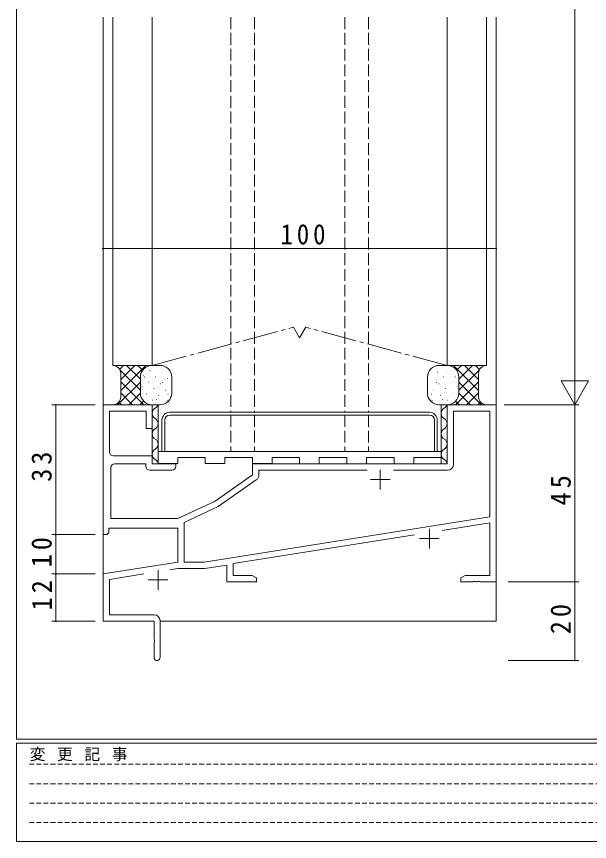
# Model space of a CAD drawing. Units: millimetres on the paper. Extents: x -297 to 270, y -210 to 193.
# Drawn here: x -295 to -149.3, y -210 to -0.3 of the extents above; entities that cross this region are included whole.
import ezdxf

# ---------------------------------------------------------------- set-up
doc = ezdxf.new("R2010")
doc.units = ezdxf.units.MM
for name, pattern in [('CHAIN2', [12, 9, -1, 1, -1]), ('DASHED1', [1.8, 1.2, -0.6]), ('DASHED3', [4, 3, -1])]:
    doc.linetypes.add(name, pattern=pattern)
for name, color, linetype, lineweight in [('0-1_USER1', 7, 'Continuous', 9), ('0-3_YKK_11', 7, 'Continuous', 9), ('0-4_YKK_12', 2, 'Continuous', 9), ('0-6_YKK_13', 4, 'Continuous', 9), ('0-7_YKK_D', 6, 'Continuous', 9)]:
    doc.layers.add(name, color=color, linetype=linetype, lineweight=lineweight)
doc.styles.add('ＭＳ ゴシック', font='')
doc.styles.get('ＭＳ ゴシック').set_extended_font_data('MS Gothic')

msp = doc.modelspace()

# ---------------------------------------------------------------- linework, layer by layer
at = {"layer": '0-1_USER1'}
for p, q in [((-295, -184), (-295, 191)), ((255, -184), (-295, -184)), ((-295, -210), (-295, -185)), ((228, -185), (-295, -185)), ((-295, -210), (228, -210))]:
    msp.add_line(p, q, dxfattribs=at)
at = {"layer": '0-1_USER1', "linetype": 'DASHED1'}
for p, q in [((-291.715, -190.366), (-114.435, -190.366)), ((-291.715, -195.315), (-114.435, -195.315)), ((-291.715, -200.264), (-114.435, -200.264)), ((-291.715, -205.213), (-114.435, -205.213))]:
    msp.add_line(p, q, dxfattribs=at)
at = {"layer": '0-3_YKK_11'}
for p, q in [((-273, -99), (-260.5, -99)), ((-273, -132), (-273, -99)), ((-262, -100.63), (-271.37, -100.63)), ((-271.37, -100.63), (-271.37, -111)), ((-262, -105), (-262, -100.63)), ((-260.5, -99), (-260.5, -105)), ((-185.5, -99), (-173, -99)), ((-185.5, -114), (-185.5, -99)), ((-174.63, -100.63), (-183.87, -100.63)), ((-183.87, -100.63), (-183.87, -114.13)), ((-174.63, -127.5), (-174.63, -100.63)), ((-173, -99), (-173, -144)), ((-260.5, -105), (-262, -105)), ((-270.37, -112), (-260.5, -112)), ((-260.5, -112), (-260.5, -114)), ((-271, -115), (-271, -127.9)), ((-262.13, -114), (-270, -114)), ((-262.13, -114.63), (-262.13, -114)), ((-260.5, -114), (-254.5, -114)), ((-254.5, -114), (-254.5, -114.63)), ((-235, -116.818), (-235, -114)), ((-235, -114), (-185.5, -114)), ((-255.5, -115.63), (-261.13, -115.63)), ((-244.5, -123.47), (-235, -116.818)), ((-233.37, -115.63), (-233.37, -116.886)), ((-205.863, -115.63), (-233.37, -115.63)), ((-205.863, -115.63), (-233.37, -115.63)), ((-202.5, -115.5), (-202.5, -120.5)), ((-185.37, -115.63), (-199.137, -115.63)), ((-234.01, -118.115), (-243.682, -124.887)), ((-205, -118), (-200, -118)), ((-254, -127.9), (-244.5, -123.47)), ((-243.682, -124.887), (-252.37, -128.938)), ((-271, -127.9), (-254, -127.9)), ((-247.238, -139), (-174.63, -127.5)), ((-252.37, -128.938), (-252.37, -139)), ((-174.63, -129.019), (-186.728, -130.935)), ((-174.63, -142.37), (-174.63, -129.019)), ((-254, -130.4), (-271.5, -130.4)), ((-254, -138.991), (-254, -130.4)), ((-193.75, -132.047), (-239.87, -139.352)), ((-190, -130.5), (-190, -135.5)), ((-192.5, -133), (-187.5, -133)), ((-273, -142), (-254, -138.991)), ((-252.37, -139), (-247.238, -139)), ((-241.5, -139.741), (-247.11, -140.63)), ((-241.5, -144), (-241.5, -139.741)), ((-239.87, -139.352), (-239.87, -142.37)), ((-273, -154), (-273, -142)), ((-262.642, -142.01), (-271.37, -143.392)), ((-259, -141), (-259, -146)), ((-253.93, -140.63), (-255.997, -140.957)), ((-247.11, -140.63), (-253.93, -140.63)), ((-239.87, -142.37), (-235.091, -142.37)), ((-235.091, -142.37), (-234, -143)), ((-180.909, -142.37), (-174.63, -142.37)), ((-271.37, -143.392), (-271.37, -152.37)), ((-261.5, -143.5), (-256.5, -143.5)), ((-234, -144), (-241.5, -144)), ((-234, -143), (-234, -144)), ((-178.958, -144), (-182, -144)), ((-173, -144), (-177.042, -144)), ((-271.37, -152.37), (-260, -152.37)), ((-260, -154), (-273, -154)), ((-260, -158.542), (-260, -154)), ((-258.5, -153.87), (-258.5, -163.25))]:
    msp.add_line(p, q, dxfattribs=at)
for points in [[(-271.5, -130.4), (-271.5, -131.5), (-272, -132), (-273, -132)], [(-182, -144), (-182, -143), (-180.909, -142.37)], [(-177.042, -144), (-177.225, -143.88), (-177.775, -143.88), (-177.958, -144), (-178.042, -144), (-178.225, -143.88), (-178.775, -143.88), (-178.958, -144)], [(-260, -163.25), (-260, -159.458), (-259.88, -159.275), (-259.88, -158.725), (-260, -158.542)]]:
    msp.add_lwpolyline(points, dxfattribs=at)
for centre, radius, start, end in [((-270.37, -111), 1, 180, 269.99998), ((-270, -115), 1, 90, 179.99998), ((-261.13, -114.63), 1, 180, 269.99998), ((-255.5, -114.63), 1, 270, 359.99998), ((-185.37, -114.13), 1.5, 270, 359.99998), ((-234.87, -116.886), 1.5, 305, 0), ((-260, -153.87), 1.5, 0, 89.99998), ((-259.25, -163.25), 0.75, 179.99998, 0)]:
    msp.add_arc(centre, radius, start, end, dxfattribs=at)
at = {"layer": '0-4_YKK_12'}
for p, q in [((-273, -0.5), (-273, -154)), ((-173, -0.5), (-173, -154)), ((-258.5, -154), (-173, -154))]:
    msp.add_line(p, q, dxfattribs=at)
at = {"layer": '0-6_YKK_13'}
for p, q in [((-270.5, -0.5), (-270.5, -89)), ((-260.5, -0.5), (-260.5, -89)), ((-185.5, -0.5), (-185.5, -89)), ((-175.5, -0.5), (-175.5, -89)), ((-270.5, -89), (-260.5, -89)), ((-269.605, -89.212), (-269.816, -89)), ((-267.757, -88.999), (-268.764, -90.006)), ((-263.5, -95.316), (-268.712, -90.105)), ((-262.1, -88.998), (-268.5, -95.399)), ((-264.929, -88.999), (-268.5, -92.57)), ((-263.5, -92.488), (-266.989, -88.999)), ((-262.925, -90.234), (-264.161, -88.999)), ((-261.239, -89.092), (-261.333, -88.998)), ((-258.5, -89), (-260.5, -89)), ((-257.811, -89.986), (-257.802, -89.984)), ((-188.189, -89.986), (-188.198, -89.984)), ((-187.5, -89), (-185.5, -89)), ((-175.5, -89), (-185.5, -89)), ((-184.761, -89.092), (-184.667, -88.998)), ((-183.9, -88.998), (-177.5, -95.399)), ((-183.075, -90.234), (-181.839, -88.999)), ((-182.5, -92.488), (-179.011, -88.999)), ((-182.5, -95.316), (-177.288, -90.105)), ((-181.071, -88.999), (-177.5, -92.57)), ((-178.243, -88.999), (-177.236, -90.006)), ((-176.395, -89.212), (-176.184, -89)), ((-268.5, -97), (-268.5, -91)), ((-263.5, -92), (-263.5, -96)), ((-263.5, -92), (-263.5, -96)), ((-262.663, -91.455), (-262.613, -91.462)), ((-262.574, -91.956), (-262.484, -91.913)), ((-261.058, -90.295), (-261.008, -90.302)), ((-260.664, -90.561), (-260.654, -90.559)), ((-259.653, -91.884), (-259.604, -91.891)), ((-258.048, -90.724), (-257.999, -90.731)), ((-255.5, -96), (-255.5, -92)), ((-190.5, -96), (-190.5, -92)), ((-187.952, -90.724), (-188.001, -90.731)), ((-186.347, -91.884), (-186.396, -91.891)), ((-185.336, -90.561), (-185.346, -90.559)), ((-184.942, -90.295), (-184.992, -90.302)), ((-183.426, -91.956), (-183.516, -91.913)), ((-183.337, -91.455), (-183.387, -91.462)), ((-182.5, -92), (-182.5, -96)), ((-182.5, -92), (-182.5, -96)), ((-177.5, -97), (-177.5, -91)), ((-263.5, -93.227), (-269.273, -99)), ((-262.645, -99), (-268.5, -93.145)), ((-263.295, -93.822), (-263.285, -93.82)), ((-261.48, -93.255), (-261.43, -93.262)), ((-260.442, -93.248), (-260.432, -93.246)), ((-258.47, -93.684), (-258.421, -93.691)), ((-257.924, -93.365), (-257.833, -93.322)), ((-257.197, -92.594), (-257.188, -92.592)), ((-256.644, -92.313), (-256.594, -92.32)), ((-189.356, -92.313), (-189.406, -92.32)), ((-188.803, -92.594), (-188.812, -92.592)), ((-188.076, -93.365), (-188.167, -93.322)), ((-187.53, -93.684), (-187.579, -93.691)), ((-185.558, -93.248), (-185.568, -93.246)), ((-184.52, -93.255), (-184.57, -93.262)), ((-183.355, -99), (-177.5, -93.145)), ((-182.705, -93.822), (-182.715, -93.82)), ((-182.5, -93.227), (-176.727, -99)), ((-265.473, -99), (-268.5, -95.973)), ((-263.499, -96.055), (-266.444, -99)), ((-263.085, -94.415), (-263.035, -94.422)), ((-261.902, -96.215), (-261.852, -96.222)), ((-260.075, -94.844), (-260.026, -94.851)), ((-259.828, -95.856), (-259.818, -95.854)), ((-257.066, -95.273), (-257.016, -95.28)), ((-256.927, -95.271), (-256.917, -95.269)), ((-256.521, -96.316), (-256.431, -96.273)), ((-189.479, -96.316), (-189.569, -96.273)), ((-189.073, -95.271), (-189.083, -95.269)), ((-188.934, -95.273), (-188.984, -95.28)), ((-186.172, -95.856), (-186.182, -95.854)), ((-185.925, -94.844), (-185.974, -94.851)), ((-184.098, -96.215), (-184.148, -96.222)), ((-182.915, -94.415), (-182.965, -94.422)), ((-182.501, -96.055), (-179.556, -99)), ((-180.527, -99), (-177.5, -95.973)), ((-268.302, -99), (-268.99, -98.312)), ((-262.678, -98.063), (-263.616, -99)), ((-263.073, -96.509), (-263.063, -96.507)), ((-260.497, -97.804), (-260.448, -97.811)), ((-259.557, -98.533), (-259.548, -98.531)), ((-259.435, -97.698), (-259.344, -97.655)), ((-258.892, -96.644), (-258.843, -96.651)), ((-257.487, -98.233), (-257.438, -98.24)), ((-256.705, -97.958), (-256.695, -97.956)), ((-255.883, -97.073), (-255.833, -97.08)), ((-190.117, -97.073), (-190.167, -97.08)), ((-189.295, -97.958), (-189.305, -97.956)), ((-188.513, -98.233), (-188.562, -98.24)), ((-187.108, -96.644), (-187.157, -96.651)), ((-186.565, -97.698), (-186.656, -97.655)), ((-186.443, -98.533), (-186.452, -98.531)), ((-185.503, -97.804), (-185.552, -97.811)), ((-183.322, -98.063), (-182.384, -99)), ((-182.927, -96.509), (-182.937, -96.507)), ((-177.698, -99), (-177.01, -98.312)), ((-260.5, -99), (-270.5, -99)), ((-260.775, -98.987), (-260.787, -99)), ((-260.5, -99), (-259, -99)), ((-260.5, -99), (-258.5, -99)), ((-260.5, -114), (-260.5, -99)), ((-259, -114), (-259, -99)), ((-187, -114), (-187, -99)), ((-185.5, -99), (-175.5, -99)), ((-185.5, -114), (-185.5, -99)), ((-185.225, -98.987), (-185.213, -99)), ((-256, -100.907), (-190, -100.907)), ((-256, -101.607), (-190, -101.607)), ((-258, -102.907), (-258, -110.907)), ((-257.3, -102.907), (-257.3, -110.907)), ((-188.7, -102.907), (-188.7, -110.907)), ((-188, -102.907), (-188, -110.907)), ((-187, -110.907), (-259, -110.907)), ((-254, -113.907), (-254, -112.407)), ((-254, -112.407), (-247, -112.407)), ((-247, -113.907), (-247, -112.407)), ((-242, -113.907), (-242, -112.407)), ((-242, -112.407), (-235, -112.407)), ((-235, -113.907), (-235, -112.407)), ((-230, -113.907), (-230, -112.407)), ((-230, -112.407), (-223, -112.407)), ((-223, -113.907), (-223, -112.407)), ((-218, -113.907), (-218, -112.407)), ((-218, -112.407), (-211, -112.407)), ((-211, -113.907), (-211, -112.407)), ((-206, -113.907), (-206, -112.407)), ((-206, -112.407), (-199, -112.407)), ((-199, -113.907), (-199, -112.407)), ((-194, -113.907), (-194, -112.407)), ((-194, -112.407), (-187, -112.407)), ((-254, -113.907), (-259, -113.907)), ((-242, -113.907), (-247, -113.907)), ((-230, -113.907), (-235, -113.907))]:
    msp.add_line(p, q, dxfattribs=at)
at = {"layer": '0-6_YKK_13', "linetype": 'DASHED3'}
for p, q in [((-240.5, -0.5), (-240.5, -100.907)), ((-234.5, -0.5), (-234.5, -100.907)), ((-211.5, -0.5), (-211.5, -100.907)), ((-205.5, -0.5), (-205.5, -100.907)), ((-240.5, -101.607), (-240.5, -110.907)), ((-234.5, -101.607), (-234.5, -110.907)), ((-211.5, -101.607), (-211.5, -110.907)), ((-205.5, -101.607), (-205.5, -110.907))]:
    msp.add_line(p, q, dxfattribs=at)
at = {"layer": '0-6_YKK_13', "linetype": 'CHAIN2'}
for p, q in [((-260.5, -89), (-224.55, -79.3)), ((-223, -82), (-224.55, -79.3)), ((-223, -82), (-221.45, -79.3)), ((-185.5, -89), (-221.45, -79.3))]:
    msp.add_line(p, q, dxfattribs=at)
at = {"layer": '0-6_YKK_13'}
msp.add_lwpolyline([(-187, -99), (-185.5, -99), (-187.5, -99)], dxfattribs=at)
for centre, radius, start, end in [((-270.5, -91), 2, 0, 90), ((-260.5, -92), 3, 90, 180), ((-260.5, -92), 3, 90, 180), ((-258.5, -92), 3, 0, 90), ((-187.5, -92), 3, 90, 180), ((-185.5, -92), 3, 0, 90), ((-185.5, -92), 3, 0, 90), ((-175.5, -91), 2, 90, 179.99998), ((-260.5, -96), 3, 180, 270), ((-260.5, -96), 3, 180, 270), ((-258.5, -96), 3, 270, 0), ((-187.5, -96), 3, 179.99998, 269.99998), ((-185.5, -96), 3, 269.99998, 359.99998), ((-185.5, -96), 3, 270, 0), ((-270.5, -97), 2, 269.99998, 359.99998), ((-175.5, -97), 2, 180, 270), ((-259, -101.198), 1.5, 119.99998, 239.99998), ((-260.5, -98.598), 1.5, 299.99998, 344.44801), ((-185.5, -101.198), 1.5, 119.99998, 239.99998), ((-187, -98.598), 1.5, 299.99998, 344.44801), ((-260.5, -103.799), 1.5, 299.99998, 59.99998), ((-256, -102.907), 2, 90, 180), ((-256, -102.907), 1.3, 90, 180), ((-190, -102.907), 2, 0, 90), ((-190, -102.907), 1.3, 0, 90), ((-187, -103.799), 1.5, 299.99998, 59.99998), ((-259, -106.399), 1.5, 119.99998, 239.99998), ((-185.5, -106.399), 1.5, 119.99998, 239.99998), ((-260.5, -109), 1.5, 299.99998, 59.99998), ((-187, -109), 1.5, 299.99998, 59.99998), ((-259, -111.6), 1.5, 119.99998, 239.99998), ((-185.5, -111.6), 1.5, 119.99998, 239.99998), ((-260.5, -114.2), 1.5, 7.6808, 60.00002), ((-187, -114.2), 1.5, 7.6808, 60.00002)]:
    msp.add_arc(centre, radius, start, end, dxfattribs=at)
at = {"layer": '0-7_YKK_D'}
for p, q in [((-153, 94), (-153, -92)), ((-173, -59.3), (-273, -59.3)), ((-153, -99), (-153, -86.876)), ((-149.5, -92.938), (-156.5, -92.938)), ((-153, -99), (-156.5, -92.938)), ((-153, -99), (-149.5, -92.938)), ((-275, -99), (-286, -99)), ((-285, -99), (-285, -132)), ((-171, -99), (-152, -99)), ((-170, -99), (-152, -99)), ((-153, -99), (-153, -144)), ((-275, -132), (-286, -132)), ((-275, -132), (-286, -132)), ((-285, -132), (-285, -142)), ((-275, -142), (-286, -142)), ((-275, -142), (-286, -142)), ((-285, -142), (-285, -154)), ((-170, -144), (-152, -144)), ((-170, -144), (-152, -144)), ((-153, -144), (-153, -164)), ((-275, -154), (-286, -154)), ((-170, -164), (-152, -164))]:
    msp.add_line(p, q, dxfattribs=at)
for centre, start, end in [((-273, -59.3), 0, 180), ((-273, -59.3), 180, 0), ((-173, -59.3), 0, 180), ((-173, -59.3), 180, 0), ((-285, -99), 90, 270), ((-285, -99), 270, 90), ((-285, -132), 90, 270), ((-285, -132), 90, 270), ((-285, -132), 270, 90), ((-285, -132), 270, 90), ((-285, -142), 90, 270), ((-285, -142), 90, 270), ((-285, -142), 270, 90), ((-285, -142), 270, 90), ((-153, -144), 90, 270), ((-153, -144), 90, 270), ((-153, -144), 270, 90), ((-153, -144), 270, 90), ((-285, -154), 90, 270), ((-285, -154), 270, 90), ((-153, -164), 90, 270), ((-153, -164), 270, 90)]:
    msp.add_arc(centre, 0.106, start, end, dxfattribs=at)

# ---------------------------------------------------------------- texts
at = {"layer": '0-1_USER1', "insert": (-291.633, -189.605), "char_height": 2.933, "attachment_point": 7, "style": 'ＭＳ ゴシック'}
msp.add_mtext('\\T1.16;変\\~更\\~記\\~事', dxfattribs=at)
at = {"layer": '0-7_YKK_D', "color": 2, "insert": (-227.861, -58.3), "char_height": 5.132, "attachment_point": 7, "style": 'ＭＳ ゴシック'}
msp.add_mtext('\\T1.32;\\W0.9;100', dxfattribs=at)
at = {"layer": '0-7_YKK_D', "color": 2, "char_height": 5.132, "attachment_point": 7, "rotation": 90, "style": 'ＭＳ ゴシック'}
for s, insert in [('\\T1.31;\\W0.95;33', (-286, -118.57)), ('\\T1.31;\\W0.95;45', (-154, -124.57)), ('\\T1.31;\\W0.95;10', (-286, -140.302)), ('\\T1.31;\\W0.95;12', (-286, -151.253)), ('\\T1.31;\\W0.95;20', (-154, -157.302))]:
    msp.add_mtext(s, dxfattribs=dict(at, insert=insert))

doc.saveas('drawing.dxf')
